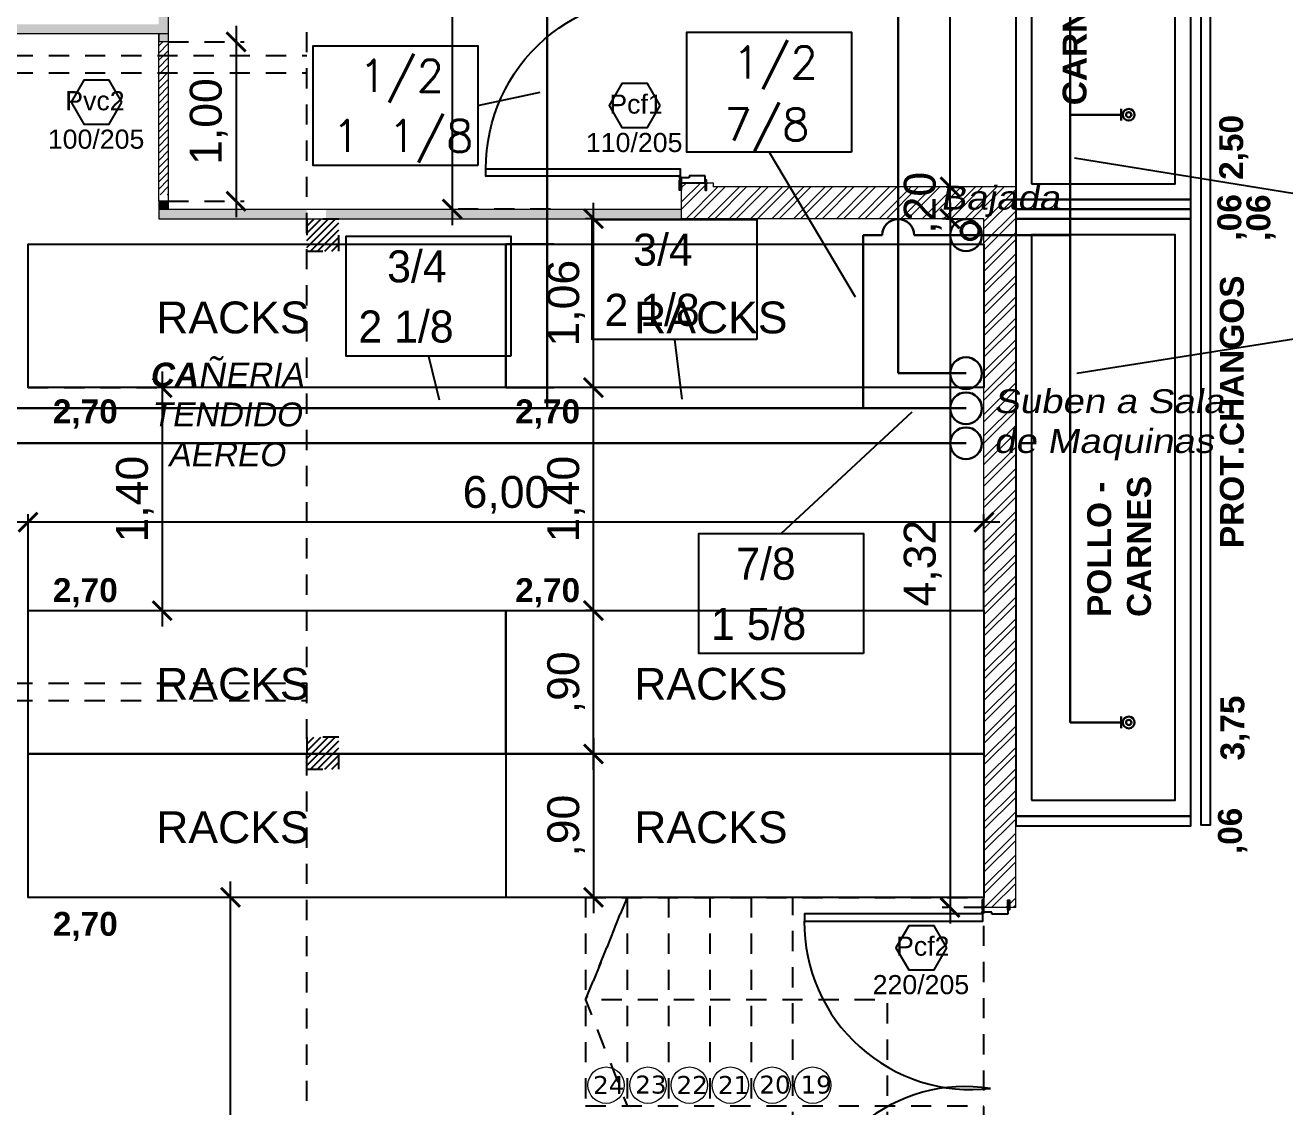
# Model space of a CAD drawing. Header units: metres. Extents: x 1166 to 1459, y -137 to 62.
# Drawn here: x 1274.14 to 1282.04, y -11.42 to -4.63 of the extents above; entities that cross this region are included whole.
import ezdxf

# ---------------------------------------------------------------- set-up
doc = ezdxf.new("R2010")
doc.units = ezdxf.units.M
doc.header["$LTSCALE"] = 0.508
doc.header["$PDMODE"] = 1
doc.header["$PDSIZE"] = -2
doc.linetypes.add('HIDDEN', pattern=[0.375, 0.25, -0.125])
doc.linetypes.add('HIDDEN2', pattern=[0.1875, 0.125, -0.0625])
doc.layers.get('0').update_dxf_attribs({"color": 9})
doc.layers.get('Defpoints').update_dxf_attribs({"color": 9})
for name, color, linetype in [('1-PROY', 9, 'HIDDEN'), ('2-Desig-Carp', 9, 'Continuous'), ('2-texto', 9, 'Continuous'), ('3-camara', 9, 'Continuous'), ('3-muros', 9, 'Continuous'), ('3-tabiques', 9, 'Continuous'), ('4-carpinterias', 9, 'Continuous'), ('7-artef', 9, 'Continuous'), ('7-equipamiento', 9, 'Continuous'), ('8-cota equipam.', 9, 'Continuous'), ('8-cotas-100', 9, 'Continuous'), ('9-Hatch', 9, 'Continuous'), ('arq carpinterias', 9, 'Continuous'), ('Estructura', 9, 'HIDDEN2'), ('IFA-MEDIA 02', 40, 'Continuous'), ('IFA-TEXTOS', 70, 'Continuous'), ('instalación', 9, 'Continuous')]:
    doc.layers.add(name, color=color, linetype=linetype)
doc.layers.add('IFA-BAJA 01', color=164, linetype='Continuous', lineweight=30)
doc.layers.add('IFA-MEDIA 01', color=30, linetype='Continuous', lineweight=30)
doc.styles.add('ARIAL', font='arial.ttf', dxfattribs={"width": 1.15, "oblique": 10})
doc.styles.add('Helvetica (bold)', font='')
doc.styles.add('swiss', font='swissel.ttf')
doc.styles.get('Helvetica (bold)').set_extended_font_data('Helvetica', bold=True)
doc.dimstyles.new('dim-100', dxfattribs={"dimtxt": 0.2, "dimasz": 0.12, "dimexe": 0.05, "dimexo": 0, "dimgap": 0.05, "dimtad": 1, "dimzin": 4, "dimtxsty": 'swiss', "dimblk": 'ARCHTICK', "dimcen": 0.5, "dimdle": 0.1, "dimclrd": 256, "dimclre": 252, "dimclrt": 256, "dimadec": 0, "dimazin": 0, "dimtfac": 1, "dimtix": 1, "dimtmove": 2, "dimatfit": 3, "dimldrblk": 'OPEN30', "dimfxl": 0.05, "dimtolj": 1, "dimtzin": 0, "dimarcsym": 0})

# ---------------------------------------------------------------- blocks, each defined once
blk = doc.blocks.new('p emerg')
for p, q in [((735.2003, -216.5316), (735.3503, -216.5316)), ((735.2003, -216.5616), (735.2003, -216.5316)), ((735.2503, -216.5616), (735.2003, -216.5616)), ((735.2503, -216.5736), (735.2503, -216.5616)), ((735.3503, -216.5736), (735.2503, -216.5736)), ((735.3503, -216.5316), (735.3503, -216.5736)), ((735.3503, -217.6736), (735.2503, -217.6736)), ((735.2503, -217.6736), (735.2503, -217.6856)), ((735.3503, -217.7156), (735.3503, -217.6736)), ((735.2503, -217.6856), (735.2003, -217.6856)), ((735.2003, -217.6856), (735.2003, -217.7156)), ((735.2003, -217.7156), (735.3503, -217.7156))]:
    blk.add_line(p, q)
for points in [[(735.2003, -216.5466), (735.2003, -216.4856), (735.1903, -216.4856), (735.1903, -216.5466)], [(735.3503, -216.5466), (735.3503, -216.4856), (735.3603, -216.4856), (735.3603, -216.5466)], [(733.9747, -216.6181), (735.1937, -216.6181), (735.1937, -216.5731), (733.9747, -216.5731)], [(735.2003, -217.7006), (735.2003, -217.7616), (735.1903, -217.7616), (735.1903, -217.7006)], [(735.3503, -217.7006), (735.3503, -217.7616), (735.3603, -217.7616), (735.3603, -217.7006)]]:
    blk.add_lwpolyline(points, close=True)
blk.add_circle((735.1938, -216.564), 0.006)
blk.add_arc((734.8829, -216.5776), 0.9082, 179.71624, 180.28376)
at = {"color": 252}
blk.add_arc((735.0476, -216.6236), 1.0729, 179.70389, 278.1846, dxfattribs=at)
blk = doc.blocks.new('_ARCHTICK')
at = {"color": 0, "linetype": 'ByBlock', "const_width": 0.15}
blk.add_lwpolyline([(-0.5, -0.5), (0.5, 0.5)], dxfattribs=at)
blk = doc.blocks.new('*D231')
at = {"layer": '8-cotas-100', "linetype": 'Continuous', "lineweight": -2, "transparency": 16777216}
blk.add_line((1276.8162, -0.5671), (1276.8162, -5.8871), dxfattribs=at)
at = {"layer": '8-cotas-100', "color": 252, "linetype": 'HIDDEN', "lineweight": -2, "transparency": 16777216}
for p, q in [((1277.4337, -0.6671), (1276.7662, -0.6671)), ((1277.4336, -5.7871), (1276.7662, -5.7871))]:
    blk.add_line(p, q, dxfattribs=at)
at = {"layer": 'Defpoints', "color": 0, "linetype": 'Continuous', "transparency": 16777216}
for p in [(1277.4337, -0.6671), (1276.8162, -5.7871), (1277.4336, -5.7871)]:
    blk.add_point(p, dxfattribs=at)
at = {"layer": '8-cotas-100', "linetype": 'Continuous', "lineweight": -2, "transparency": 16777216, "xscale": 0.12, "yscale": 0.12, "zscale": 0.12}
for p, rotation in [((1276.8162, -0.6671), 90), ((1276.8162, -5.7871), 270)]:
    blk.add_blockref('_ARCHTICK', p, dxfattribs=dict(at, rotation=rotation))
at = {"layer": '8-cotas-100', "linetype": 'Continuous', "lineweight": 0, "transparency": 16777216, "insert": (1276.6445, -3.2271), "char_height": 0.2, "attachment_point": 5, "rotation": 90, "style": 'swiss'}
blk.add_mtext('\\A1;5,12', dxfattribs=at)
blk = doc.blocks.new('_Open30')
at = {"color": 0, "linetype": 'ByBlock', "lineweight": -2}
for p, q in [((-1, 0.268), (0, 0)), ((0, 0), (-1, -0.268)), ((0, 0), (-1, 0))]:
    blk.add_line(p, q, dxfattribs=at)
blk = doc.blocks.new('*D232')
at = {"layer": '8-cotas-100', "linetype": 'Continuous', "lineweight": -2, "transparency": 16777216}
blk.add_line((1275.4592, -4.6371), (1275.4592, -5.837), dxfattribs=at)
at = {"layer": '8-cotas-100', "color": 252, "linetype": 'HIDDEN', "lineweight": -2, "transparency": 16777216}
for p, q in [((1275.0336, -4.7371), (1275.5092, -4.7371)), ((1275.0336, -5.737), (1275.5092, -5.737))]:
    blk.add_line(p, q, dxfattribs=at)
at = {"layer": 'Defpoints', "color": 0, "linetype": 'Continuous', "transparency": 16777216}
for p in [(1275.0336, -4.7371), (1275.0336, -5.737), (1275.4592, -5.737)]:
    blk.add_point(p, dxfattribs=at)
at = {"layer": '8-cotas-100', "linetype": 'Continuous', "lineweight": -2, "transparency": 16777216, "xscale": 0.12, "yscale": 0.12, "zscale": 0.12}
for p, rotation in [((1275.4592, -4.7371), 90), ((1275.4592, -5.737), 270)]:
    blk.add_blockref('_ARCHTICK', p, dxfattribs=dict(at, rotation=rotation))
at = {"layer": '8-cotas-100', "linetype": 'Continuous', "lineweight": 0, "transparency": 16777216, "insert": (1275.2876, -5.2371), "char_height": 0.2, "attachment_point": 5, "rotation": 90, "style": 'swiss'}
blk.add_mtext('\\A1;1,00', dxfattribs=at)
blk = doc.blocks.new('*D276')
at = {"layer": '8-cotas-100', "lineweight": -2, "transparency": 16777216}
blk.add_line((1279.9413, -5.7471), (1279.9413, -10.2706), dxfattribs=at)
at = {"layer": '8-cotas-100', "color": 252, "linetype": 'HIDDEN', "lineweight": -2, "transparency": 16777216}
for p, q in [((1279.9413, -5.8471), (1279.8913, -5.8471)), ((1280.1542, -10.1706), (1279.8913, -10.1706))]:
    blk.add_line(p, q, dxfattribs=at)
at = {"layer": 'Defpoints', "color": 0, "transparency": 16777216}
for p in [(1279.9413, -5.8471), (1279.9413, -10.1706), (1280.1542, -10.1706)]:
    blk.add_point(p, dxfattribs=at)
at = {"layer": '8-cotas-100', "lineweight": -2, "transparency": 16777216, "xscale": 0.12, "yscale": 0.12, "zscale": 0.12}
for p, rotation in [((1279.9413, -5.8471), 90), ((1279.9413, -10.1706), 270)]:
    blk.add_blockref('_ARCHTICK', p, dxfattribs=dict(at, rotation=rotation))
at = {"layer": '8-cotas-100', "lineweight": 0, "transparency": 16777216, "insert": (1279.7696, -8.0089), "char_height": 0.2, "attachment_point": 5, "rotation": 90, "style": 'swiss'}
blk.add_mtext('\\A1;4,32', dxfattribs=at)
blk = doc.blocks.new('*D290')
at = {"layer": '3-muros', "lineweight": -2, "transparency": 16777216}
for p, q in [((1279.9413, -5.6471), (1279.9413, -5.5271)), ((1279.9413, -5.8471), (1279.9413, -5.6471)), ((1279.9413, -5.8471), (1279.9413, -5.9671))]:
    blk.add_line(p, q, dxfattribs=at)
at = {"layer": '3-muros', "color": 252, "lineweight": -2, "transparency": 16777216}
for p, q in [((1279.9163, -5.6471), (1279.9913, -5.6471)), ((1279.9163, -5.8471), (1279.9913, -5.8471))]:
    blk.add_line(p, q, dxfattribs=at)
at = {"layer": 'Defpoints', "color": 0, "transparency": 16777216}
for p in [(1279.9163, -5.6471), (1279.9413, -5.6471), (1279.9163, -5.8471)]:
    blk.add_point(p, dxfattribs=at)
at = {"layer": '3-muros', "lineweight": -2, "transparency": 16777216, "xscale": 0.12, "yscale": 0.12, "zscale": 0.12}
for p, rotation in [((1279.9413, -5.6471), 270), ((1279.9413, -5.8471), 90)]:
    blk.add_blockref('_ARCHTICK', p, dxfattribs=dict(at, rotation=rotation))
at = {"layer": '3-muros', "lineweight": 0, "transparency": 16777216, "insert": (1279.7696, -5.7471), "char_height": 0.2, "attachment_point": 5, "rotation": 90, "style": 'swiss'}
blk.add_mtext('\\A1;,20', dxfattribs=at)
blk = doc.blocks.new('*D291')
at = {"layer": '3-muros', "lineweight": -2, "transparency": 16777216}
blk.add_line((1279.9413, -5.7471), (1279.9413, -0.5671), dxfattribs=at)
at = {"layer": '3-muros', "color": 252, "lineweight": -2, "transparency": 16777216}
for p, q in [((1279.9413, -0.6671), (1279.8913, -0.6671)), ((1279.9163, -5.6471), (1279.9913, -5.6471))]:
    blk.add_line(p, q, dxfattribs=at)
at = {"layer": 'Defpoints', "color": 0, "transparency": 16777216}
for p in [(1279.9413, -0.6671), (1279.9413, -0.6671), (1279.9163, -5.6471)]:
    blk.add_point(p, dxfattribs=at)
at = {"layer": '3-muros', "lineweight": -2, "transparency": 16777216, "xscale": 0.12, "yscale": 0.12, "zscale": 0.12}
for p, rotation in [((1279.9413, -0.6671), 90), ((1279.9413, -5.6471), 270)]:
    blk.add_blockref('_ARCHTICK', p, dxfattribs=dict(at, rotation=rotation))
at = {"layer": '3-muros', "lineweight": 0, "transparency": 16777216, "insert": (1279.7697, -3.1571), "char_height": 0.2, "attachment_point": 5, "rotation": 90, "style": 'swiss'}
blk.add_mtext('\\A1;4,98', dxfattribs=at)
blk = doc.blocks.new('*D367')
at = {"layer": '8-cotas-100', "lineweight": -2, "transparency": 16777216}
blk.add_line((1277.703, -8.4071), (1277.703, -6.8071), dxfattribs=at)
at = {"layer": '8-cotas-100', "color": 252, "lineweight": -2, "transparency": 16777216}
for p, q in [((1277.703, -6.9071), (1277.653, -6.9071)), ((1277.703, -8.3071), (1277.653, -8.3071))]:
    blk.add_line(p, q, dxfattribs=at)
at = {"layer": 'Defpoints', "color": 0, "transparency": 16777216}
for p in [(1277.703, -6.9071), (1277.703, -6.9071), (1277.703, -8.3071)]:
    blk.add_point(p, dxfattribs=at)
at = {"layer": '8-cotas-100', "lineweight": -2, "transparency": 16777216, "xscale": 0.12, "yscale": 0.12, "zscale": 0.12}
for p, rotation in [((1277.703, -6.9071), 90), ((1277.703, -8.3071), 270)]:
    blk.add_blockref('_ARCHTICK', p, dxfattribs=dict(at, rotation=rotation))
at = {"layer": '8-cotas-100', "transparency": 16777216, "insert": (1277.5315, -7.6071), "char_height": 0.2, "attachment_point": 5, "rotation": 90, "style": 'swiss'}
blk.add_mtext('\\A1;1,40', dxfattribs=at)
blk = doc.blocks.new('*D368')
at = {"layer": '8-cotas-100', "lineweight": -2, "transparency": 16777216}
blk.add_line((1277.703, -7.0071), (1277.703, -5.7471), dxfattribs=at)
at = {"layer": '8-cotas-100', "color": 252, "lineweight": -2, "transparency": 16777216}
for p, q in [((1277.7031, -5.8471), (1277.653, -5.8471)), ((1277.703, -6.9071), (1277.653, -6.9071))]:
    blk.add_line(p, q, dxfattribs=at)
at = {"layer": 'Defpoints', "color": 0, "transparency": 16777216}
for p in [(1277.703, -5.8471), (1277.7031, -5.8471), (1277.703, -6.9071)]:
    blk.add_point(p, dxfattribs=at)
at = {"layer": '8-cotas-100', "lineweight": -2, "transparency": 16777216, "xscale": 0.12, "yscale": 0.12, "zscale": 0.12}
for p, rotation in [((1277.703, -5.8471), 90), ((1277.703, -6.9071), 270)]:
    blk.add_blockref('_ARCHTICK', p, dxfattribs=dict(at, rotation=rotation))
at = {"layer": '8-cotas-100', "transparency": 16777216, "insert": (1277.5315, -6.3771), "char_height": 0.2, "attachment_point": 5, "rotation": 90, "style": 'swiss'}
blk.add_mtext('\\A1;1,06', dxfattribs=at)
blk = doc.blocks.new('*D391')
at = {"layer": '8-cotas-100', "color": 252, "lineweight": -2, "transparency": 16777216}
for p, q in [((1274.1536, -8.3071), (1274.1536, -7.7023)), ((1280.1536, -8.3071), (1280.1536, -7.7023))]:
    blk.add_line(p, q, dxfattribs=at)
at = {"layer": '8-cotas-100', "lineweight": -2, "transparency": 16777216}
blk.add_line((1280.2536, -7.7523), (1274.0536, -7.7523), dxfattribs=at)
at = {"layer": 'Defpoints', "color": 0, "transparency": 16777216}
for p in [(1274.1536, -7.7523), (1274.1536, -8.3071), (1280.1536, -8.3071)]:
    blk.add_point(p, dxfattribs=at)
at = {"layer": '8-cotas-100', "lineweight": -2, "transparency": 16777216, "xscale": 0.12, "yscale": 0.12, "zscale": 0.12, "rotation": 180}
blk.add_blockref('_ARCHTICK', (1274.1536, -7.7523), dxfattribs=at)
at = {"layer": '8-cotas-100', "lineweight": -2, "transparency": 16777216, "xscale": 0.12, "yscale": 0.12, "zscale": 0.12}
blk.add_blockref('_ARCHTICK', (1280.1536, -7.7523), dxfattribs=at)
at = {"layer": '8-cotas-100', "transparency": 16777216, "insert": (1277.1536, -7.5807), "char_height": 0.2, "attachment_point": 5, "style": 'swiss'}
blk.add_mtext('\\A1;6,00', dxfattribs=at)
blk = doc.blocks.new('*D392')
at = {"layer": '8-cotas-100', "color": 252, "lineweight": -2, "transparency": 16777216}
for p, q in [((1268.8336, -7.7523), (1268.8336, -7.7023)), ((1274.1536, -8.3071), (1274.1536, -7.7023))]:
    blk.add_line(p, q, dxfattribs=at)
at = {"layer": '8-cotas-100', "lineweight": -2, "transparency": 16777216}
blk.add_line((1274.2536, -7.7523), (1268.7336, -7.7523), dxfattribs=at)
at = {"layer": 'Defpoints', "color": 0, "transparency": 16777216}
for p in [(1268.8336, -7.7523), (1268.8336, -7.7523), (1274.1536, -8.3071)]:
    blk.add_point(p, dxfattribs=at)
at = {"layer": '8-cotas-100', "lineweight": -2, "transparency": 16777216, "xscale": 0.12, "yscale": 0.12, "zscale": 0.12, "rotation": 180}
blk.add_blockref('_ARCHTICK', (1268.8336, -7.7523), dxfattribs=at)
at = {"layer": '8-cotas-100', "lineweight": -2, "transparency": 16777216, "xscale": 0.12, "yscale": 0.12, "zscale": 0.12}
blk.add_blockref('_ARCHTICK', (1274.1536, -7.7523), dxfattribs=at)
at = {"layer": '8-cotas-100', "transparency": 16777216, "insert": (1271.4936, -7.5806), "char_height": 0.2, "attachment_point": 5, "style": 'swiss'}
blk.add_mtext('\\A1;5,32', dxfattribs=at)
blk = doc.blocks.new('*D393')
at = {"layer": '8-cotas-100', "lineweight": -2, "transparency": 16777216}
blk.add_line((1275.4241, -14.383), (1275.4241, -10.0071), dxfattribs=at)
at = {"layer": '8-cotas-100', "color": 252, "lineweight": -2, "transparency": 16777216}
for p, q in [((1275.8336, -10.1071), (1275.3741, -10.1071)), ((1275.8536, -14.283), (1275.3741, -14.283))]:
    blk.add_line(p, q, dxfattribs=at)
at = {"layer": 'Defpoints', "color": 0, "transparency": 16777216}
for p in [(1275.4241, -10.1071), (1275.8336, -10.1071), (1275.8536, -14.283)]:
    blk.add_point(p, dxfattribs=at)
at = {"layer": '8-cotas-100', "lineweight": -2, "transparency": 16777216, "xscale": 0.12, "yscale": 0.12, "zscale": 0.12}
for p, rotation in [((1275.4241, -10.1071), 90), ((1275.4241, -14.283), 270)]:
    blk.add_blockref('_ARCHTICK', p, dxfattribs=dict(at, rotation=rotation))
at = {"layer": '8-cotas-100', "transparency": 16777216, "insert": (1275.2525, -12.1951), "char_height": 0.2, "attachment_point": 5, "rotation": 90, "style": 'swiss'}
blk.add_mtext('\\A1;4,18', dxfattribs=at)
blk = doc.blocks.new('*D557')
at = {"layer": '8-cotas-100', "lineweight": -2, "transparency": 16777216}
blk.add_line((1277.7032, -9.1071), (1277.7032, -10.2071), dxfattribs=at)
at = {"layer": '8-cotas-100', "color": 252, "linetype": 'HIDDEN', "lineweight": -2, "transparency": 16777216}
for p, q in [((1277.703, -9.2071), (1277.7532, -9.2071)), ((1277.7032, -10.1071), (1277.6532, -10.1071))]:
    blk.add_line(p, q, dxfattribs=at)
at = {"layer": 'Defpoints', "color": 0, "transparency": 16777216}
for p in [(1277.703, -9.2071), (1277.7032, -10.1071), (1277.7032, -10.1071)]:
    blk.add_point(p, dxfattribs=at)
at = {"layer": '8-cotas-100', "lineweight": -2, "transparency": 16777216, "xscale": 0.12, "yscale": 0.12, "zscale": 0.12}
for p, rotation in [((1277.7032, -9.2071), 90), ((1277.7032, -10.1071), 270)]:
    blk.add_blockref('_ARCHTICK', p, dxfattribs=dict(at, rotation=rotation))
at = {"layer": '8-cotas-100', "transparency": 16777216, "insert": (1277.5316, -9.6571), "char_height": 0.2, "attachment_point": 5, "rotation": 90, "style": 'swiss'}
blk.add_mtext('\\A1;,90', dxfattribs=at)
blk = doc.blocks.new('*D558')
at = {"layer": '8-cotas-100', "lineweight": -2, "transparency": 16777216}
blk.add_line((1274.9959, -6.8071), (1274.9959, -8.4071), dxfattribs=at)
at = {"layer": '8-cotas-100', "color": 252, "linetype": 'HIDDEN', "lineweight": -2, "transparency": 16777216}
for p, q in [((1274.1536, -6.9071), (1275.0459, -6.9071)), ((1274.1536, -8.3071), (1275.0459, -8.3071))]:
    blk.add_line(p, q, dxfattribs=at)
at = {"layer": 'Defpoints', "color": 0, "transparency": 16777216}
for p in [(1274.1536, -6.9071), (1274.1536, -8.3071), (1274.9959, -8.3071)]:
    blk.add_point(p, dxfattribs=at)
at = {"layer": '8-cotas-100', "lineweight": -2, "transparency": 16777216, "xscale": 0.12, "yscale": 0.12, "zscale": 0.12}
for p, rotation in [((1274.9959, -6.9071), 90), ((1274.9959, -8.3071), 270)]:
    blk.add_blockref('_ARCHTICK', p, dxfattribs=dict(at, rotation=rotation))
at = {"layer": '8-cotas-100', "transparency": 16777216, "insert": (1274.8243, -7.6071), "char_height": 0.2, "attachment_point": 5, "rotation": 90, "style": 'swiss'}
blk.add_mtext('\\A1;1,40', dxfattribs=at)
blk = doc.blocks.new('*D596')
at = {"layer": '8-cotas-100', "lineweight": -2, "transparency": 16777216}
blk.add_line((1277.7032, -9.3071), (1277.7032, -8.2071), dxfattribs=at)
at = {"layer": '8-cotas-100', "color": 252, "linetype": 'HIDDEN', "lineweight": -2, "transparency": 16777216}
for p, q in [((1277.7032, -8.3071), (1277.6532, -8.3071)), ((1277.7032, -9.2071), (1277.6532, -9.2071))]:
    blk.add_line(p, q, dxfattribs=at)
at = {"layer": 'Defpoints', "color": 0, "transparency": 16777216}
for p in [(1277.7032, -8.3071), (1277.7032, -8.3071), (1277.7032, -9.2071)]:
    blk.add_point(p, dxfattribs=at)
at = {"layer": '8-cotas-100', "lineweight": -2, "transparency": 16777216, "xscale": 0.12, "yscale": 0.12, "zscale": 0.12}
for p, rotation in [((1277.7032, -8.3071), 90), ((1277.7032, -9.2071), 270)]:
    blk.add_blockref('_ARCHTICK', p, dxfattribs=dict(at, rotation=rotation))
at = {"layer": '8-cotas-100', "transparency": 16777216, "insert": (1277.5316, -8.7571), "char_height": 0.2, "attachment_point": 5, "rotation": 90, "style": 'swiss'}
blk.add_mtext('\\A1;,90', dxfattribs=at)
blk = doc.blocks.new('EE')
blk.add_line((0.064, -0.05), (0.064, 0.05))
for radius in [0.0504, 0.0225]:
    blk.add_circle((0, 0), radius)

msp = doc.modelspace()

# ---------------------------------------------------------------- hatches: boundary and pattern name
at = {"layer": '3-camara', "lineweight": 0}
h = msp.add_hatch(color=256, dxfattribs=at)
h.dxf.hatch_style = 1
h.paths.add_polyline_path([(1275.0336, -5.737), (1274.9736, -5.737), (1274.9736, -5.787), (1275.0336, -5.787)])
at = {"layer": '4-carpinterias', "linetype": 'Continuous', "lineweight": 0}
h = msp.add_hatch(dxfattribs=at)
h.set_pattern_fill('ANSI31', color=256, scale=0.01)
h.set_pattern_definition([(45, (0, 0.04), (-0.0224506403, 0.0224506403), [])])
h.paths.add_polyline_path([(1275.0336, -4.7371), (1274.9736, -4.7371), (1274.9736, -5.697), (1275.0336, -5.697)])
at = {"layer": '9-Hatch'}
h = msp.add_hatch(color=256, dxfattribs=at)
h.dxf.hatch_style = 1
h.paths.add_polyline_path([(1278.2535, -5.7871), (1276.0238, -5.7871), (1276.0238, -5.8471), (1278.2535, -5.8471)])
h.paths.add_polyline_path([(1275.9036, -5.7871), (1274.9736, -5.787), (1274.9736, -5.847), (1275.9036, -5.8471)])
h.paths.add_polyline_path([(1275.0336, -4.6871), (1274.9736, -4.6871), (1274.9736, -4.7371), (1275.0336, -4.7371)])
h.paths.add_polyline_path([(1275.0336, -1.9563, -0.015039), (1274.9736, -1.9604), (1274.9736, -4.6271), (1272.4165, -4.6271, -0.015039), (1272.4125, -4.6871), (1275.0336, -4.6871)])
h.paths.add_polyline_path([(1271.515, -4.6271), (1270.9736, -4.6271), (1270.9736, -3.2671), (1270.9136, -3.2671), (1270.9136, -4.6871), (1271.515, -4.6871)])
h.paths.add_polyline_path([(1270.9736, -0.7271), (1270.9736, -0.6671), (1268.7736, -0.6671), (1268.7736, -3.2669), (1268.7773, -3.2669), (1269.5354, -3.267, -0.025076), (1269.5266, -3.1671), (1268.8736, -3.1671), (1268.8736, -0.7671), (1270.8736, -0.7671), (1270.8736, -3.1671), (1270.4281, -3.1671), (1270.4281, -3.2671), (1270.9736, -3.2671)])
h.paths.add_polyline_path([(1275.0336, -0.6671), (1270.9736, -0.6671), (1270.9736, -0.7271), (1274.9736, -0.7271), (1274.9736, -1.0589), (1275.0336, -1.0589)])
h.paths.add_polyline_path([(1265.3436, -2.7871), (1262.0236, -2.7871), (1262.0236, -2.8471), (1265.3436, -2.8471)], flags=17)
h.paths.add_polyline_path([(1265.3436, -2.8471), (1265.2836, -2.8471), (1265.2836, -4.8216), (1265.3436, -4.8216)], flags=17)
h.paths.add_polyline_path([(1265.3436, -0.6671), (1262.0236, -0.6671), (1262.0236, -2.7871), (1262.0836, -2.7871), (1262.0836, -0.7271), (1265.2836, -0.7271), (1265.2836, -2.7871), (1265.3436, -2.7871)])
h.paths.add_polyline_path([(1265.3436, -8.9571), (1265.2836, -8.9571), (1265.2836, -12.7571), (1262.0836, -12.7571), (1262.0836, -8.9571), (1262.0236, -8.9571), (1262.0236, -12.8171), (1265.3436, -12.8171)])
h.paths.add_polyline_path([(1265.3436, -8.8971), (1262.0236, -8.8971), (1262.0236, -8.9571), (1262.0836, -8.9571), (1265.2836, -8.9571), (1265.3436, -8.9571)])
h.paths.add_polyline_path([(1265.3436, -2.7871), (1262.0236, -2.7871), (1262.0236, -8.7621), (1262.0836, -8.7621), (1262.0836, -2.8471), (1265.2836, -2.8471), (1265.2836, -8.7621), (1265.3436, -8.7621)])
h.paths.add_polyline_path([(1265.3436, -8.7621), (1265.2836, -8.7621), (1265.2836, -8.8721), (1265.3436, -8.8721)])
h.paths.add_polyline_path([(1265.3436, -8.8721), (1265.2836, -8.8721), (1265.2836, -8.8971), (1265.3436, -8.8971)])
h.paths.add_polyline_path([(1268.7736, -7.8971), (1265.3436, -7.8971), (1265.3436, -7.9571), (1268.7736, -7.9571)])
at = {"layer": '9-Hatch', "lineweight": 0}
h = msp.add_hatch(dxfattribs=at)
h.set_pattern_fill('ANSI32', color=256, scale=0.01)
h.paths.add_polyline_path([(1280.3536, -5.6471), (1278.4535, -5.6472), (1278.4535, -5.6208), (1278.2535, -5.6207), (1278.2535, -5.8471), (1280.1536, -5.8471), (1280.1542, -10.1706), (1280.3036, -10.1708), (1280.3036, -10.1237), (1280.3136, -10.1237), (1280.3136, -10.1708), (1280.3536, -10.1709)])
h.paths.add_polyline_path([(1278.4536, -0.6671), (1278.2536, -0.6671), (1278.2535, -4.4367), (1278.4535, -4.4368)])
h.paths.add_polyline_path([(1278.0694, -1.3829), (1278.6181, -1.3829), (1278.6181, -0.9547), (1278.0694, -0.9547)], flags=9)
h.paths.add_polyline_path([(1278.0808, -4.696), (1280.5257, -4.696), (1280.5257, -3.9471), (1278.0808, -3.9471)], flags=9)
at = {"layer": 'Estructura'}
h = msp.add_hatch(dxfattribs=at)
h.set_pattern_fill('ANSI31', color=256, scale=0.01)
h.paths.add_polyline_path([(1275.9036, -6.0501), (1276.1036, -6.0501), (1276.1036, -5.8501), (1275.9036, -5.8501)])
h = msp.add_hatch(dxfattribs=at)
h.set_pattern_fill('ANSI31', color=256, scale=0.01)
h.set_pattern_definition([(45, (0, -3.25171), (-0.0224506403, 0.0224506403), [])])
h.paths.add_polyline_path([(1275.9036, -9.3018), (1276.1036, -9.3018), (1276.1036, -9.1018), (1275.9036, -9.1018)])

# ---------------------------------------------------------------- linework, layer by layer
at = {"layer": '1-PROY'}
for p, q in [((1275.9036, -37.7171), (1275.9036, -0.6671)), ((1262.0263, -4.8216), (1275.9036, -4.8216)), ((1262.0263, -4.9316), (1275.9036, -4.9316)), ((1262.0236, -8.7621), (1275.9036, -8.7621)), ((1262.0236, -8.8721), (1275.9036, -8.8721)), ((1277.6536, -10.1071), (1277.6536, -11.4151)), ((1277.6536, -10.1071), (1280.1436, -10.1071)), ((1277.9136, -10.1071), (1277.9136, -11.4151)), ((1278.1736, -10.1071), (1278.1736, -11.4151)), ((1278.4336, -10.1071), (1278.4336, -11.4151)), ((1278.6936, -10.1071), (1278.6936, -11.4151)), ((1278.9536, -12.7151), (1278.9536, -10.1071)), ((1280.1536, -12.4551), (1280.1536, -10.1071)), ((1277.6536, -11.4151), (1280.1536, -11.4151))]:
    msp.add_line(p, q, dxfattribs=at)
at = {"layer": '1-PROY', "flags": 128}
msp.add_lwpolyline([(1279.5485, -12.7151), (1279.5485, -10.751), (1277.6536, -10.751), (1277.9136, -10.1071), (1277.6536, -10.751), (1277.9136, -11.4151)], dxfattribs=at)
at = {"layer": '1-PROY', "linetype": 'Continuous', "lineweight": 0}
for centre in [(1277.7824, -11.2862), (1278.0451, -11.2862), (1278.3049, -11.2862), (1278.5619, -11.2862), (1278.8246, -11.2862), (1279.0788, -11.2862)]:
    msp.add_circle(centre, 0.1142, dxfattribs=at)
at = {"layer": '3-camara', "linetype": 'Continuous', "lineweight": 0}
for p, q in [((1274.9736, -4.7371), (1274.9736, -4.6871)), ((1275.0336, -4.7371), (1274.9736, -4.7371)), ((1275.0336, -4.6871), (1275.0336, -4.7371)), ((1275.0336, -5.737), (1274.9736, -5.737)), ((1274.9736, -5.737), (1274.9736, -5.787)), ((1275.0336, -5.787), (1275.0336, -5.737)), ((1274.9736, -5.787), (1278.2535, -5.7871)), ((1274.9736, -5.787), (1274.9736, -5.847)), ((1274.9736, -5.847), (1278.2535, -5.8471))]:
    msp.add_line(p, q, dxfattribs=at)
for points in [[(1270.9136, -0.6671), (1275.0336, -0.6671), (1275.0336, -4.6871), (1270.9136, -4.6871), (1270.9136, -3.2671)], [(1274.9736, -4.6871), (1274.9736, -4.7371)]]:
    msp.add_lwpolyline(points, dxfattribs=at)
at = {"layer": '3-tabiques', "linetype": 'Continuous', "lineweight": 0}
for p, q in [((1278.2535, -5.6088), (1278.2535, -5.8471)), ((1278.4535, -5.6208), (1278.4535, -5.6471)), ((1280.3536, -5.6471), (1278.4535, -5.6472)), ((1280.3536, -10.1709), (1280.3536, -5.6471)), ((1280.1536, -5.8471), (1278.2535, -5.8471)), ((1280.1542, -10.1706), (1280.1536, -5.8471)), ((1280.3536, -10.1709), (1280.1536, -10.1706))]:
    msp.add_line(p, q, dxfattribs=at)
at = {"layer": '3-tabiques', "linetype": 'Continuous', "lineweight": 0, "flags": 128}
msp.add_lwpolyline([(1278.2535, -5.6207), (1278.4535, -5.6208)], dxfattribs=at)
at = {"layer": '4-carpinterias', "linetype": 'Continuous', "lineweight": 0}
msp.add_line((1274.9736, -5.737), (1274.9736, -4.7371), dxfattribs=at)
at = {"layer": '4-carpinterias'}
for p, q in [((1280.1536, -10.1997), (1280.1536, -10.1697)), ((1280.2036, -10.1997), (1280.1536, -10.1997)), ((1280.2036, -10.2117), (1280.2036, -10.1997)), ((1280.3036, -10.1697), (1280.3036, -10.2117)), ((1280.3036, -10.2117), (1280.2036, -10.2117))]:
    msp.add_line(p, q, dxfattribs=at)
at = {"layer": '4-carpinterias', "linetype": 'Continuous', "lineweight": 0, "flags": 128}
msp.add_lwpolyline([(1275.0336, -4.7371), (1275.0336, -5.787)], dxfattribs=at)
at = {"layer": '4-carpinterias'}
for points in [[(1280.1536, -10.1847), (1280.1536, -10.1237), (1280.1436, -10.1237), (1280.1436, -10.1847)], [(1280.3036, -10.1847), (1280.3036, -10.1237), (1280.3136, -10.1237), (1280.3136, -10.1847)], [(1279.028, -10.2562), (1280.147, -10.2562), (1280.147, -10.2112), (1279.028, -10.2112)]]:
    msp.add_lwpolyline(points, close=True, dxfattribs=at)
msp.add_circle((1280.1471, -10.2022), 0.006, dxfattribs=at)
for centre, radius, start, end in [((1280.0751, -10.2652), 1.0485, 179.50391, 276.59547), ((1280.0371, -12.3049), 1.0106, 80.98013, 178.87348)]:
    msp.add_arc(centre, radius, start, end, dxfattribs=at)
at = {"layer": '7-artef', "flags": 128}
msp.add_lwpolyline([(1281.5182, -0.6671), (1281.574, -0.6671), (1281.574, -9.6538), (1281.5182, -9.6538)], close=True, dxfattribs=at)
at = {"layer": '7-equipamiento'}
for points in [[(1280.3536, -5.7271), (1281.4536, -5.7271), (1281.4536, -3.2271), (1280.3536, -3.2271)], [(1280.4536, -5.6271), (1281.3536, -5.6271), (1281.3536, -3.3271), (1280.4536, -3.3271)], [(1281.4536, -5.7271), (1280.3536, -5.7271), (1280.3536, -5.7871), (1281.4536, -5.7871)], [(1281.4536, -5.7871), (1280.3536, -5.7871), (1280.3536, -5.8471), (1281.4536, -5.8471)], [(1280.3536, -9.5971), (1281.4536, -9.5971), (1281.4536, -5.8471), (1280.3536, -5.8471)], [(1277.4536, -6.0071), (1277.1536, -6.0071), (1277.1536, -6.9071), (1277.4536, -6.9071), (1274.7536, -6.9071), (1274.1536, -6.9071), (1274.1536, -6.0071), (1274.7536, -6.0071)], [(1280.1536, -6.0071), (1280.1536, -6.0071), (1280.1536, -6.9071), (1280.1536, -6.9071), (1277.4536, -6.9071), (1277.1536, -6.9071), (1277.1536, -6.0071), (1277.4536, -6.0071)], [(1280.4536, -9.4971), (1281.3536, -9.4971), (1281.3536, -5.9471), (1280.4536, -5.9471)], [(1277.1536, -8.3071), (1277.1536, -8.3071), (1277.1536, -9.2071), (1277.1536, -9.2071), (1274.7536, -9.2071), (1274.1536, -9.2071), (1274.1536, -8.3071), (1274.7536, -8.3071)], [(1280.1537, -8.3071), (1280.1537, -8.3071), (1280.1537, -9.2071), (1280.1537, -9.2071), (1277.4537, -9.2071), (1277.1537, -9.2071), (1277.1537, -8.3071), (1277.4537, -8.3071)], [(1277.1536, -9.2071), (1277.1536, -9.2071), (1277.1536, -10.1071), (1277.1536, -10.1071), (1274.7536, -10.1071), (1274.1536, -10.1071), (1274.1536, -9.2071), (1274.7536, -9.2071)], [(1280.1541, -9.2071), (1280.1541, -9.2071), (1280.1541, -10.1071), (1280.1541, -10.1071), (1277.7541, -10.1071), (1277.1541, -10.1071), (1277.1541, -9.2071), (1277.7541, -9.2071)], [(1281.4536, -9.5971), (1280.3536, -9.5971), (1280.3536, -9.6571), (1281.4536, -9.6571)]]:
    msp.add_lwpolyline(points, close=True, dxfattribs=at)
at = {"layer": 'arq carpinterias'}
for points in [[(1274.7429, -5.1161), (1274.6632, -4.978), (1274.5038, -4.978), (1274.4241, -5.1161), (1274.5038, -5.2541), (1274.6632, -5.2541)], [(1278.1208, -5.1371), (1278.0411, -4.9991), (1277.8817, -4.9991), (1277.802, -5.1371), (1277.8817, -5.2752), (1278.0411, -5.2752)], [(1279.9208, -10.4235), (1279.8411, -10.2854), (1279.6817, -10.2854), (1279.602, -10.4235), (1279.6817, -10.5615), (1279.8411, -10.5615)]]:
    msp.add_lwpolyline(points, close=True, dxfattribs=at)
at = {"layer": 'Estructura'}
for points in [[(1275.9036, -6.0501), (1276.1036, -6.0501), (1276.1036, -5.8501), (1275.9036, -5.8501)], [(1275.9036, -9.3018), (1276.1036, -9.3018), (1276.1036, -9.1018), (1275.9036, -9.1018)]]:
    msp.add_lwpolyline(points, close=True, dxfattribs=at)
at = {"layer": 'IFA-BAJA 01'}
msp.add_line((1280.0418, -7.2569), (1270.7148, -7.2569), dxfattribs=at)
msp.add_circle((1280.0418, -7.2569), 0.1, dxfattribs=at)
at = {"layer": 'IFA-MEDIA 01'}
for p, q in [((1279.6156, -6.8169), (1279.6156, -0.7903)), ((1277.4118, -3.2571), (1277.4118, -7.0369)), ((1281.0161, -5.1944), (1280.6945, -5.1944)), ((1279.3956, -7.0369), (1279.3956, -5.9501)), ((1279.5156, -5.9501), (1279.3956, -5.9501)), ((1280.6945, -5.9501), (1279.7156, -5.9501)), ((1280.0418, -6.8169), (1279.6156, -6.8169)), ((1280.0418, -7.0369), (1265.5123, -7.0369)), ((1281.0161, -9.0092), (1280.6945, -9.0092))]:
    msp.add_line(p, q, dxfattribs=at)
at = {"layer": 'IFA-MEDIA 01', "ltscale": 2}
msp.add_line((1280.6945, -9.0092), (1280.6945, -2.9061), dxfattribs=at)
at = {"layer": 'IFA-MEDIA 01'}
for centre in [(1280.0418, -5.9501), (1280.0418, -6.8169), (1280.0418, -7.0369)]:
    msp.add_circle(centre, 0.1, dxfattribs=at)
msp.add_arc((1279.6156, -5.9501), 0.1, 0, 180, dxfattribs=at)
at = {"layer": 'IFA-MEDIA 02'}
for p, q in [((1276.9761, -5.1369), (1277.3676, -5.0524)), ((1278.8061, -5.429), (1279.3454, -6.3378)), ((1282.1061, -5.6904), (1280.7216, -5.4668)), ((1278.2119, -6.6048), (1278.2579, -6.9789)), ((1282.1002, -6.6037), (1280.7368, -6.8187)), ((1276.6674, -6.7095), (1276.734, -6.9849)), ((1278.8809, -7.8239), (1279.7038, -7.0589))]:
    msp.add_line(p, q, dxfattribs=at)
for points in [[(1279.3225, -5.429), (1278.2898, -5.429), (1278.2898, -4.6767), (1279.3225, -4.6767)], [(1276.9761, -5.5131), (1275.9434, -5.5131), (1275.9434, -4.7608), (1276.9761, -4.7608)], [(1278.7282, -6.6048), (1277.6955, -6.6048), (1277.6955, -5.8525), (1278.7282, -5.8525)], [(1277.1837, -6.7095), (1276.151, -6.7095), (1276.151, -5.9572), (1277.1837, -5.9572)], [(1279.3972, -8.5762), (1278.3645, -8.5762), (1278.3645, -7.8239), (1279.3972, -7.8239)]]:
    msp.add_lwpolyline(points, close=True, dxfattribs=at)
at = {"layer": 'instalación'}
for radius in [0.06, 0.05]:
    msp.add_circle((1280.0679, -5.9231), radius, dxfattribs=at)

# ---------------------------------------------------------------- block references
at = {"layer": '4-carpinterias', "xscale": -1, "rotation": 180}
msp.add_blockref('p emerg', (543.0531, -222.1523), dxfattribs=at)
at = {"layer": 'IFA-MEDIA 01', "xscale": -0.7326479330658913, "yscale": 0.7326479330658913, "zscale": 0.7326479323687951}
for p in [(1281.0631, -5.1944), (1281.0631, -9.0092)]:
    msp.add_blockref('EE', p, dxfattribs=at)

# ---------------------------------------------------------------- texts
at = {"layer": '1-PROY', "linetype": 'Continuous', "lineweight": 0, "char_height": 0.1125, "width": 0.128574, "attachment_point": 7, "style": 'swiss'}
for s, insert in [('\\pi-0.024263;{\\fVerdana|b0|i0|c0|p34;24}', (1277.7251, -11.3408)), ('\\pi-0.022185;{\\fVerdana|b0|i0|c0|p34;23}', (1277.9878, -11.3408)), ('\\pi-0.022978;{\\fVerdana|b0|i0|c0|p34;22}', (1278.2476, -11.3408)), ('\\pi-0.019767;{\\fVerdana|b0|i0|c0|p34;21}', (1278.5046, -11.3408)), ('\\pi-0.022903;{\\fVerdana|b0|i0|c0|p34;20}', (1278.7673, -11.3408)), ('\\pi-0.018483;{\\fVerdana|b0|i0|c0|p34;19}', (1279.0214, -11.3408))]:
    msp.add_mtext(s, dxfattribs=dict(at, insert=insert))
at = {"layer": '2-Desig-Carp', "char_height": 0.12, "width": 5.113846, "attachment_point": 3, "style": 'swiss'}
for s, insert in [('Pvc2', (1274.7598, -5.0462)), ('Pcf1', (1278.1378, -5.0672)), ('{\\fArial|b0|i0|c0|p34;100/205}', (1274.8836, -5.2875)), ('{\\fArial|b0|i0|c0|p34;110/205}', (1278.2615, -5.3085)), ('Pcf2', (1279.9377, -10.3535)), ('{\\fArial|b0|i0|c0|p34;220/205}', (1280.0615, -10.5949))]:
    msp.add_mtext(s, dxfattribs=dict(at, insert=insert))
at = {"layer": '2-texto', "style": 'swiss'}
for p in [(1274.9585, -6.5668), (1277.9585, -6.5668), (1274.9585, -8.8668), (1277.9586, -8.8668), (1274.9585, -9.7668), (1277.959, -9.7668)]:
    msp.add_text('RACKS', height=0.2, dxfattribs=at).set_placement(p)
at = {"layer": '2-texto', "char_height": 0.15, "attachment_point": 1, "rotation": 90}
for s, insert in [('{\\fArial|b1|i0|c0|p34;CARNES}', (1280.648, -5.1347)), ('{\\fArial|b1|i0|c0|p34;PROT.CHANGOS}', (1281.6355, -7.9146)), ('{\\fArial|b1|i0|c0|p34;POLLO - CARNES}', (1280.8024, -8.3469))]:
    msp.add_mtext_dynamic_manual_height_columns(s, width=1.270119, gutter_width=1, heights=[0], dxfattribs=dict(at, insert=insert))
at = {"layer": '8-cota equipam.', "lineweight": 0, "style": 'Helvetica (bold)'}
for s, p in [('2,50', (1281.7811, -5.603)), (',06', (1281.7694, -5.9837)), (',06', (1281.9517, -5.9858)), ('3,75', (1281.7888, -9.2478)), (',06', (1281.7732, -9.8354))]:
    msp.add_text(s, height=0.14985, rotation=90, dxfattribs=at).set_placement(p)
for p in [(1274.3092, -7.1311), (1277.2118, -7.1311), (1274.3092, -8.2534), (1277.2119, -8.2534), (1274.3092, -10.3483)]:
    msp.add_text('2,70', height=0.14985, dxfattribs=at).set_placement(p)
at = {"layer": 'IFA-MEDIA 02', "width": 1.049702, "attachment_point": 1}
for s, insert, char_height in [('{\\Ftxt.shx|c0;1/2}', (1278.5771, -4.7651), 0.201007), ('{\\Ftxt.shx|c0;1/2}', (1276.2307, -4.8492), 0.201007), ('{\\Ftxt.shx|c0;7/8}', (1278.5248, -5.155), 0.201007), ('{\\Ftxt.shx|c0;1 1/8}', (1276.0637, -5.2268), 0.201007), ('{\\Ftxt|c0;3/4}', (1277.9523, -5.9409), 0.201007), ('{\\Ftxt|c0;3/4}', (1276.4078, -6.0456), 0.201007), ('{\\Ftxt|c0;2 1/8}', (1277.7719, -6.3185), 0.201007), ('{\\Ftxt|c0;2 1/8}', (1276.2274, -6.4232), 0.201007), ('{\\Ftxt|c0;7/8}', (1278.5989, -7.9123), 0.201007), ('1 5/8', (1278.4409, -8.2899), 0.20101)]:
    msp.add_mtext(s, dxfattribs=dict(at, insert=insert, char_height=char_height))
at = {"layer": 'IFA-TEXTOS', "color": 70, "char_height": 0.15, "style": 'ARIAL'}
for s, insert, width, attachment_point in [('  Bajada', (1279.7464, -5.6403), 2.042417, 1), ('{\\fArial|b1|i0|c238|p34;CA}Ñ{\\fArial|b0|i0|c238|p34;ERIA TENDIDO AEREO}', (1275.3975, -6.7506), 1.475677, 2), ('Suben a Sala \\Pde Maquinas', (1280.2153, -6.9176), 2.042417, 1)]:
    msp.add_mtext(s, dxfattribs=dict(at, insert=insert, width=width, attachment_point=attachment_point))

# ---------------------------------------------------------------- dimensions: what is measured, and where the dimension line sits
at = {"layer": '3-muros', "lineweight": 0}
for base, p1, p2, picture, middle in [((1279.9413, -0.6671), (1279.9163, -5.6471), (1279.9413, -0.6671), '*D291', (1279.7697, -3.1571)), ((1279.9413, -5.6471), (1279.9163, -5.8471), (1279.9163, -5.6471), '*D290', (1279.7696, -5.7471))]:
    dim = msp.add_linear_dim(base=base, p1=p1, p2=p2, angle=90, dimstyle='dim-100', dxfattribs=at)
    dim.commit()
    dim.dimension.update_dxf_attribs({"geometry": picture, "text_midpoint": middle})
at = {"layer": '8-cotas-100', "linetype": 'Continuous', "lineweight": 0}
for base, p1, p2, picture, middle in [((1276.8162, -5.7871), (1277.4337, -0.6671), (1277.4336, -5.7871), '*D231', (1276.6445, -3.2271)), ((1275.4592, -5.737), (1275.0336, -4.7371), (1275.0336, -5.737), '*D232', (1275.2876, -5.2371))]:
    dim = msp.add_linear_dim(base=base, p1=p1, p2=p2, angle=90, dimstyle='dim-100', dxfattribs=at)
    dim.commit()
    dim.dimension.update_dxf_attribs({"geometry": picture, "text_midpoint": middle})
at = {"layer": '8-cotas-100'}
for base, p1, p2, picture, middle in [((1277.703, -5.8471), (1277.703, -6.9071), (1277.7031, -5.8471), '*D368', (1277.5315, -6.3771)), ((1274.9959, -8.3071), (1274.1536, -6.9071), (1274.1536, -8.3071), '*D558', (1274.8243, -7.6071)), ((1277.703, -6.9071), (1277.703, -8.3071), (1277.703, -6.9071), '*D367', (1277.5315, -7.6071)), ((1277.7032, -8.3071), (1277.7032, -9.2071), (1277.7032, -8.3071), '*D596', (1277.5316, -8.7571)), ((1277.7032, -10.1071), (1277.703, -9.2071), (1277.7032, -10.1071), '*D557', (1277.5316, -9.6571)), ((1275.4241, -10.1071), (1275.8536, -14.283), (1275.8336, -10.1071), '*D393', (1275.2525, -12.1951))]:
    dim = msp.add_linear_dim(base=base, p1=p1, p2=p2, angle=90, dimstyle='dim-100', dxfattribs=at)
    dim.commit()
    dim.dimension.update_dxf_attribs({"geometry": picture, "text_midpoint": middle})
at = {"layer": '8-cotas-100', "lineweight": 0}
dim = msp.add_linear_dim(base=(1279.9413, -10.1706), p1=(1279.9413, -5.8471), p2=(1280.1542, -10.1706), angle=90, dimstyle='dim-100', dxfattribs=at)
dim.commit()
dim.dimension.update_dxf_attribs({"geometry": '*D276', "text_midpoint": (1279.7696, -8.0089)})
at = {"layer": '8-cotas-100'}
for base, p1, p2, picture, middle in [((1268.8336, -7.7523), (1274.1536, -8.3071), (1268.8336, -7.7523), '*D392', (1271.4936, -7.5806)), ((1274.1536, -7.7523), (1280.1536, -8.3071), (1274.1536, -8.3071), '*D391', (1277.1536, -7.5807))]:
    dim = msp.add_linear_dim(base=base, p1=p1, p2=p2, dimstyle='dim-100', dxfattribs=at)
    dim.commit()
    dim.dimension.update_dxf_attribs({"geometry": picture, "text_midpoint": middle})

doc.saveas('drawing.dxf')
